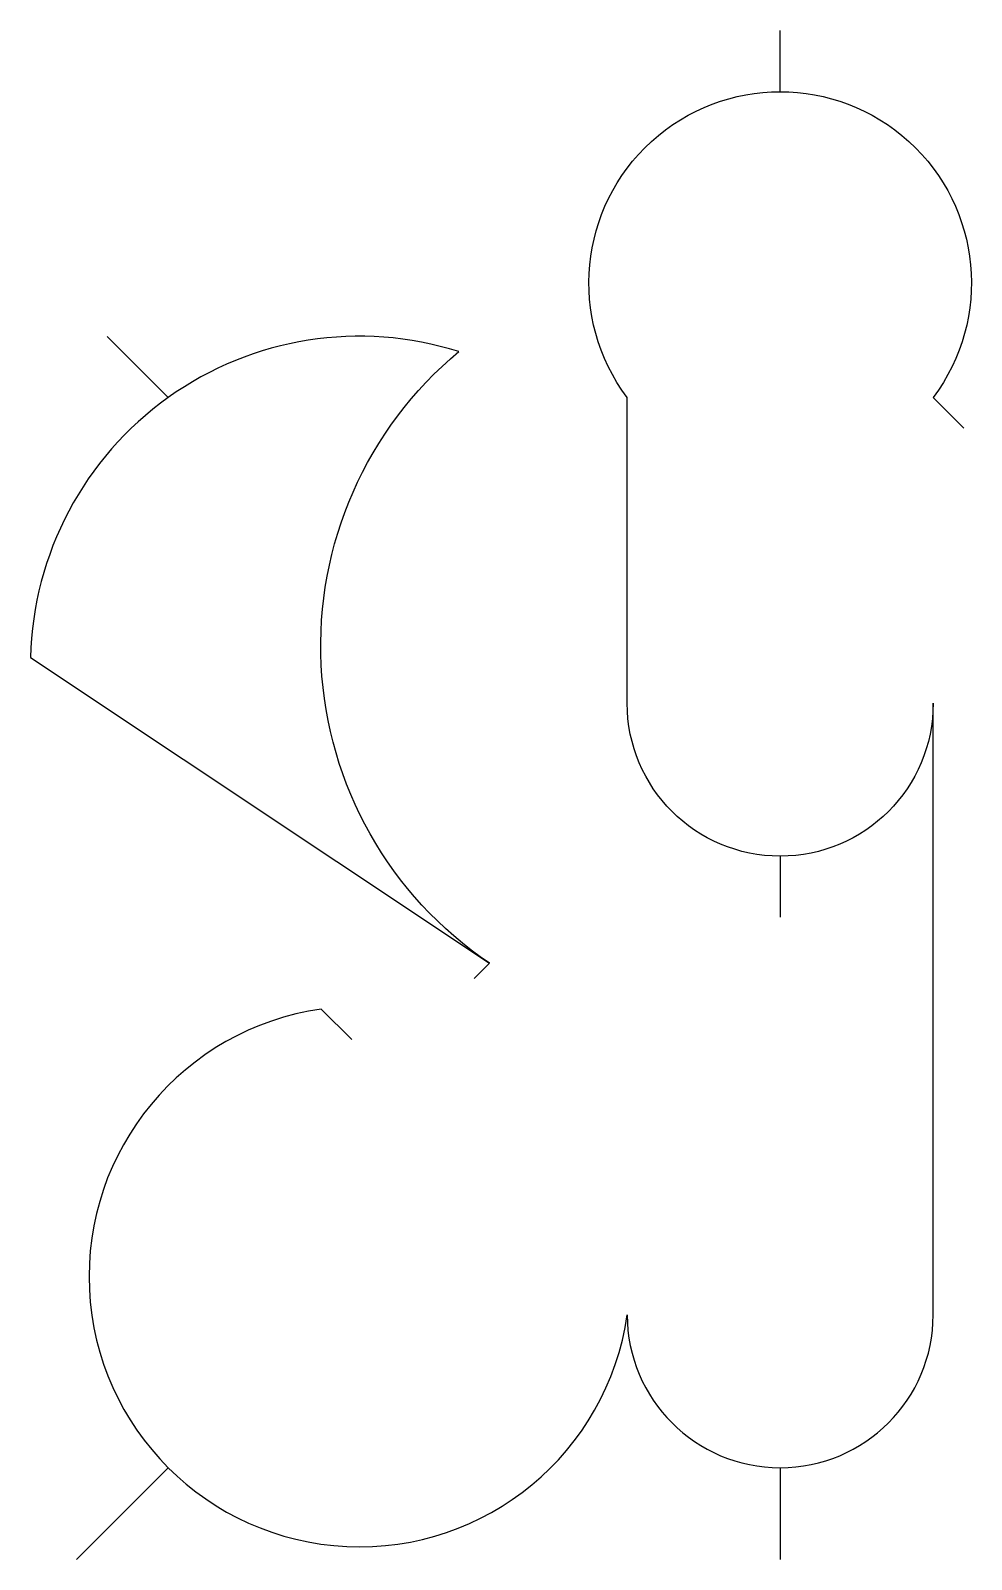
# Model space of a CAD drawing. Header units: millimetres. Extents: x 0.5 to 31.2, y -8 to 42.
import ezdxf

# ---------------------------------------------------------------- set-up
doc = ezdxf.new("R2010")
doc.units = ezdxf.units.MM
doc.layers.get('0').update_dxf_attribs({"lineweight": 25, "true_color": 0xffffff})

msp = doc.modelspace()

# ---------------------------------------------------------------- linework, layer by layer
for p, q in [((25, 40), (25, 42)), ((5, 30), (3, 32)), ((30, 30), (31, 29)), ((25, 15), (25, 13)), ((15.5, 11.5), (15, 11)), ((10, 10), (11, 9)), ((5, -5), (2, -8)), ((25, -5), (25, -8))]:
    msp.add_line(p, q)
msp.add_lwpolyline([(10, 10, 2), (20, 0, 1), (30, 0), (30, 20, -1), (20, 20), (20, 30, -2), (30, 30)], format="xyb")
msp.add_lwpolyline([(14.5, 31.5, 0.5), (0.5, 21.5), (15.5, 11.5, -0.5)], format="xyb", close=True)

doc.saveas('drawing.dxf')
